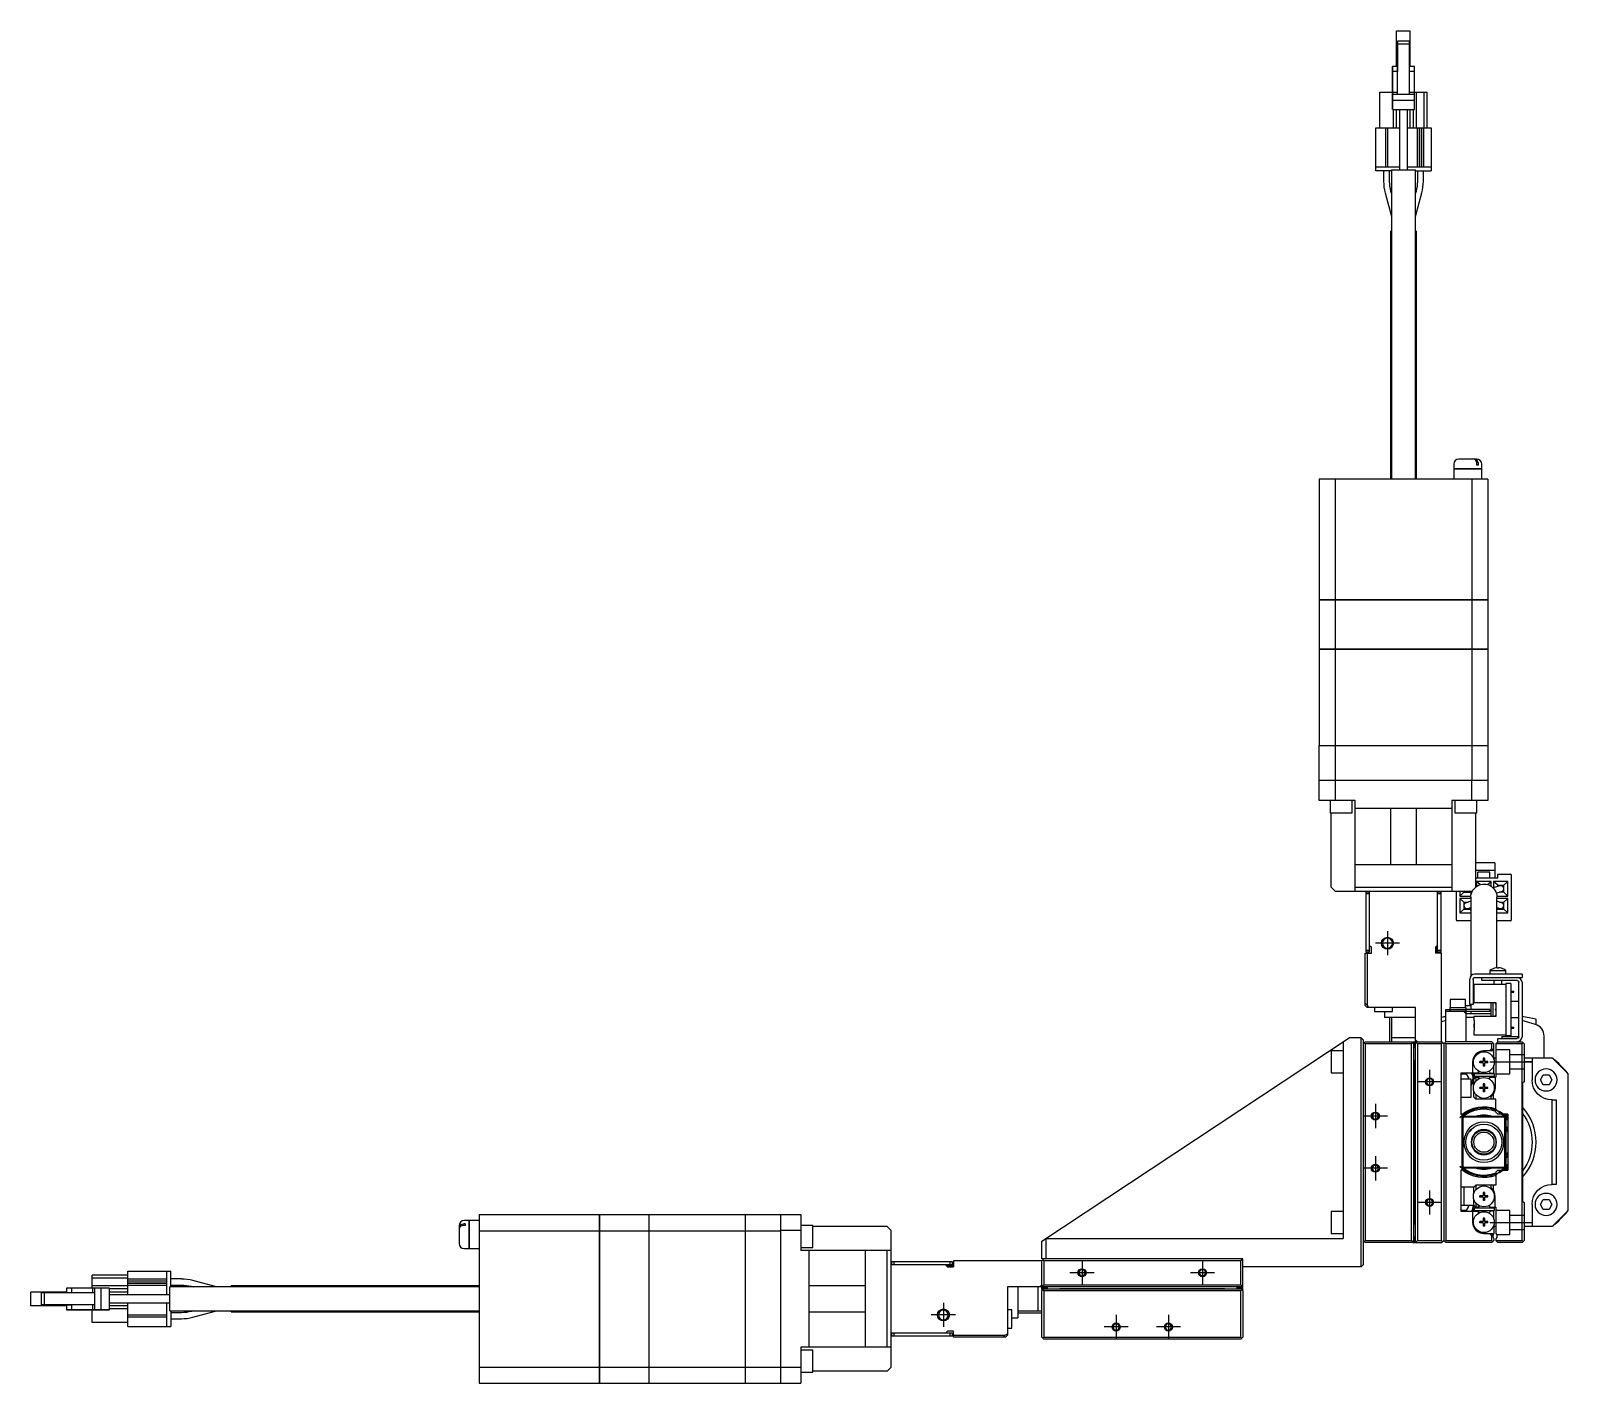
# Model space of a CAD drawing. Extents: x 0 to 1596, y -8 to 1260.
# Drawn here: x 834.3 to 1216.9, y 467.6 to 804.2 of the extents above; entities that cross this region are included whole.
import ezdxf

# ---------------------------------------------------------------- set-up
doc = ezdxf.new("R2010")
doc.units = 0
doc.header["$LTSCALE"] = 0.5
doc.linetypes.add('CENTER', pattern=[50.8, 31.75, -6.35, 6.35, -6.35])
doc.linetypes.add('DASHED', pattern=[19.05, 12.7, -6.35])
for name, color, linetype in [('MSM_CENTER', 1, 'CENTER'), ('MSM_CONTINUOUS', 7, 'CONTINUOUS'), ('MSM_DASHED', 4, 'DASHED'), ('MSM_NARROW', 5, 'CONTINUOUS')]:
    doc.layers.add(name, color=color, linetype=linetype)

msp = doc.modelspace()

# ---------------------------------------------------------------- linework, layer by layer
at = {"layer": 'MSM_CENTER'}
for p, q in [((1171.85, 580.07), (1171.85, 574.07)), ((1174.85, 577.07), (1168.85, 577.07)), ((1197.35, 547.57), (1207.85, 547.57)), ((1182.35, 545.57), (1182.35, 539.57)), ((1185.35, 542.57), (1179.35, 542.57)), ((1168.85, 537.07), (1168.85, 531.07)), ((1171.85, 534.07), (1165.85, 534.07)), ((1171.85, 521.07), (1165.85, 521.07)), ((1168.85, 524.07), (1168.85, 518.07)), ((1182.35, 515.57), (1182.35, 509.57)), ((1185.35, 512.57), (1179.35, 512.57)), ((1197.35, 507.57), (1207.85, 507.57)), ((1095.85, 498.07), (1095.85, 492.07)), ((1125.85, 498.07), (1125.85, 492.07)), ((1098.85, 495.07), (1092.85, 495.07)), ((1128.85, 495.07), (1122.85, 495.07)), ((1061.35, 487.57), (1061.35, 481.57)), ((1064.35, 484.57), (1058.35, 484.57)), ((1104.35, 484.57), (1104.35, 478.57)), ((1117.35, 484.57), (1117.35, 478.57)), ((1107.35, 481.57), (1101.35, 481.57)), ((1120.35, 481.57), (1114.35, 481.57))]:
    msp.add_line(p, q, dxfattribs=at)
at = {"layer": 'MSM_CONTINUOUS'}
for p, q in [((1174.15, 804.17), (1177.55, 804.17)), ((1174.15, 795.27), (1174.15, 804.17)), ((1174.15, 795.27), (1174.15, 804.17)), ((1174.15, 795.27), (1174.15, 804.17)), ((1177.55, 795.27), (1177.55, 804.17)), ((1177.35, 801.57), (1174.35, 801.57)), ((1174.35, 801.57), (1174.35, 800.07)), ((1174.35, 800.87), (1174.35, 801.57)), ((1177.35, 800.87), (1174.35, 800.87)), ((1174.35, 788.27), (1174.35, 800.87)), ((1174.35, 800.07), (1174.35, 798.57)), ((1177.35, 800.87), (1177.35, 801.57)), ((1177.35, 788.27), (1177.35, 800.87)), ((1174.35, 798.7), (1174.35, 794.02)), ((1174.35, 798.57), (1174.35, 798.7)), ((1173.15, 794.32), (1173.15, 795.27)), ((1173.15, 795.27), (1173.15, 785.57)), ((1174.35, 795.27), (1173.15, 795.27)), ((1173.15, 794.02), (1173.15, 794.32)), ((1173.15, 788.77), (1173.15, 794.02)), ((1174.35, 794.02), (1173.15, 794.02)), ((1173.15, 792.52), (1173.15, 792.34)), ((1173.15, 792.22), (1173.15, 792.52)), ((1173.15, 792.34), (1173.15, 786.77)), ((1173.15, 784.57), (1173.15, 792.22)), ((1174.35, 794.32), (1174.35, 794.02)), ((1174.35, 788.77), (1174.35, 794.02)), ((1178.55, 795.27), (1177.35, 795.27)), ((1178.55, 794.02), (1177.35, 794.02)), ((1178.55, 794.32), (1178.55, 795.27)), ((1178.55, 794.02), (1178.55, 794.32)), ((1178.55, 788.77), (1178.55, 794.02)), ((1169.95, 780.02), (1169.95, 788.92)), ((1169.95, 788.92), (1173.15, 788.92)), ((1173.15, 788.27), (1173.15, 788.77)), ((1174.35, 788.77), (1173.15, 788.77)), ((1173.15, 786.77), (1173.15, 788.27)), ((1178.55, 788.27), (1173.15, 788.27)), ((1174.35, 788.27), (1174.35, 788.77)), ((1178.55, 788.77), (1177.35, 788.77)), ((1178.55, 788.92), (1181.75, 788.92)), ((1178.55, 788.27), (1178.55, 788.77)), ((1178.55, 786.77), (1178.55, 788.27)), ((1179.1, 780.02), (1179.1, 788.92)), ((1181, 780.02), (1181, 788.92)), ((1181.75, 780.02), (1181.75, 788.92)), ((1178.55, 786.77), (1173.15, 786.77)), ((1173.15, 785.57), (1173.15, 784.57)), ((1173.15, 784.57), (1178.55, 784.57)), ((1173.35, 780.02), (1173.35, 784.57)), ((1174.15, 780.02), (1174.15, 784.57)), ((1174.85, 784.57), (1174.85, 777.21)), ((1174.85, 784.57), (1174.85, 776.67)), ((1176.85, 777.21), (1176.85, 784.57)), ((1177.55, 780.02), (1177.55, 784.57)), ((1178.35, 780.02), (1178.35, 784.57)), ((1178.55, 784.57), (1178.55, 786.77)), ((1168.95, 769.32), (1168.95, 780.02)), ((1168.95, 780.02), (1174.85, 780.02)), ((1171.4, 780.02), (1171.4, 770.32)), ((1171.9, 780.02), (1171.9, 770.32)), ((1174.85, 777.21), (1174.85, 775.95)), ((1176.85, 780.02), (1182.75, 780.02)), ((1176.85, 775.95), (1176.85, 777.21)), ((1179.25, 780.02), (1179.25, 770.32)), ((1179.75, 780.02), (1179.75, 770.32)), ((1179.8, 780.02), (1179.8, 770.32)), ((1180.3, 780.02), (1180.3, 770.32)), ((1180.35, 780.02), (1180.35, 770.32)), ((1180.85, 780.02), (1180.85, 770.32)), ((1182.75, 780.02), (1182.75, 769.32)), ((1174.85, 776.67), (1174.85, 776.47)), ((1174.85, 776.47), (1174.85, 769.57)), ((1174.85, 775.95), (1174.85, 769.57)), ((1176.85, 769.57), (1176.85, 775.95)), ((1168.95, 770.32), (1174.85, 770.32)), ((1172.85, 769.32), (1168.95, 769.32)), ((1170.9, 769.32), (1170.9, 766.69)), ((1172.4, 766.69), (1172.4, 769.32)), ((1172.85, 769.57), (1178.85, 769.57)), ((1172.85, 769.57), (1172.85, 692.57)), ((1176.85, 770.32), (1182.75, 770.32)), ((1178.85, 692.57), (1178.85, 769.57)), ((1178.85, 769.32), (1182.75, 769.32)), ((1179.3, 769.32), (1179.3, 766.69)), ((1180.8, 766.69), (1180.8, 769.32)), ((1171.28, 763.81), (1171.28, 763.8)), ((1171.28, 763.8), (1172.85, 757.95)), ((1172.85, 763.74), (1172.73, 764.2)), ((1178.97, 764.19), (1178.85, 763.74)), ((1178.85, 757.95), (1180.42, 763.8)), ((1172.6, 754.32), (1172.85, 754.32)), ((1172.6, 754.32), (1172.6, 692.57)), ((1178.85, 754.32), (1179.1, 754.32)), ((1179.1, 692.57), (1179.1, 754.32)), ((1194.05, 697.57), (1189.65, 697.57)), ((1154.85, 692.57), (1154.85, 662.62)), ((1196.85, 692.57), (1154.85, 692.57)), ((1158.88, 692.57), (1158.88, 662.62)), ((1188.35, 696.27), (1188.35, 695.12)), ((1195.35, 695.12), (1188.35, 695.12)), ((1195.35, 695.07), (1188.35, 695.07)), ((1188.35, 695.07), (1188.35, 692.57)), ((1188.4, 695.12), (1188.4, 695.07)), ((1192.82, 692.57), (1192.82, 662.62)), ((1194.14, 696.07), (1194.14, 696.27)), ((1194.5, 696.07), (1194.14, 696.07)), ((1194.5, 696.07), (1194.5, 696.27)), ((1195.3, 695.07), (1195.3, 695.12)), ((1195.35, 695.12), (1195.35, 696.27)), ((1195.35, 692.57), (1195.35, 695.07)), ((1196.85, 692.57), (1196.85, 662.62)), ((1154.85, 662.62), (1196.85, 662.62)), ((1154.85, 662.57), (1154.85, 650.32)), ((1154.85, 662.57), (1196.85, 662.57)), ((1154.9, 662.62), (1154.9, 662.57)), ((1158.88, 662.57), (1158.88, 650.32)), ((1159.14, 662.62), (1159.14, 662.57)), ((1192.56, 662.62), (1192.56, 662.57)), ((1192.82, 662.57), (1192.82, 650.32)), ((1196.8, 662.62), (1196.8, 662.57)), ((1196.85, 662.57), (1196.85, 650.32)), ((1154.85, 650.32), (1196.85, 650.32)), ((1154.85, 650.27), (1154.85, 626.32)), ((1154.85, 650.27), (1196.85, 650.27)), ((1154.9, 650.32), (1154.9, 650.27)), ((1158.88, 650.27), (1158.88, 626.32)), ((1159.14, 650.32), (1159.14, 650.27)), ((1192.56, 650.32), (1192.56, 650.27)), ((1192.82, 650.27), (1192.82, 626.32)), ((1196.8, 650.32), (1196.8, 650.27)), ((1196.85, 650.27), (1196.85, 626.32)), ((1154.85, 626.32), (1196.85, 626.32)), ((1154.85, 626.27), (1196.85, 626.27)), ((1154.85, 612.57), (1154.85, 626.27)), ((1154.9, 626.32), (1154.9, 626.27)), ((1158.88, 626.27), (1158.88, 617.57)), ((1159.14, 626.32), (1159.14, 626.27)), ((1192.56, 626.32), (1192.56, 626.27)), ((1192.82, 626.27), (1192.82, 617.57)), ((1196.8, 626.32), (1196.8, 626.27)), ((1196.85, 626.27), (1196.85, 612.57)), ((1196.85, 617.57), (1154.85, 617.57)), ((1158.85, 617.57), (1158.85, 612.57)), ((1192.85, 612.57), (1192.85, 617.57)), ((1163.85, 612.57), (1154.85, 612.57)), ((1157.6, 612.57), (1157.6, 609.57)), ((1163.1, 609.57), (1163.1, 612.57)), ((1163.85, 590.07), (1163.85, 612.57)), ((1196.85, 612.57), (1187.85, 612.57)), ((1187.85, 612.57), (1187.85, 590.07)), ((1188.6, 612.57), (1188.6, 609.57)), ((1194.1, 609.57), (1194.1, 612.57)), ((1157.6, 609.57), (1163.1, 609.57)), ((1157.85, 591.07), (1157.85, 609.57)), ((1187.85, 610.57), (1163.85, 610.57)), ((1172.64, 610.57), (1172.64, 596.57)), ((1179.06, 596.57), (1179.06, 610.57)), ((1188.6, 609.57), (1194.1, 609.57)), ((1193.85, 591.07), (1193.85, 609.57)), ((1198.55, 597.07), (1193.85, 597.07)), ((1198.55, 597.07), (1198.55, 593.27)), ((1187.85, 596.57), (1163.85, 596.57)), ((1198.55, 595.16), (1193.85, 595.16)), ((1199.35, 593.27), (1193.85, 593.27)), ((1197.35, 594.77), (1194.35, 594.77)), ((1194.35, 593.27), (1194.35, 594.77)), ((1197.35, 593.27), (1197.35, 594.77)), ((1199.35, 594.27), (1202.45, 594.27)), ((1199.35, 593.27), (1199.35, 594.27)), ((1202.75, 582.97), (1202.75, 593.97)), ((1157.85, 591.07), (1158.85, 590.07)), ((1158.85, 590.07), (1192.85, 590.07)), ((1163.85, 591.07), (1187.85, 591.07)), ((1166.55, 589.87), (1167.35, 589.87)), ((1166.55, 574.87), (1166.55, 589.87)), ((1167.35, 589.37), (1166.55, 589.37)), ((1167.35, 590.07), (1167.35, 574.87)), ((1184.35, 574.87), (1184.35, 590.07)), ((1184.35, 589.87), (1185.15, 589.87)), ((1185.15, 589.37), (1184.35, 589.37)), ((1185.15, 589.87), (1185.15, 574.87)), ((1188.95, 590.07), (1188.95, 582.97)), ((1189.85, 590.07), (1189.85, 588.82)), ((1190.9, 589.77), (1189.85, 588.82)), ((1190.9, 590.07), (1190.9, 589.77)), ((1190.9, 589.77), (1192.4, 589.77)), ((1191.28, 589.77), (1190.98, 590.07)), ((1192.33, 590.07), (1192.03, 589.77)), ((1192.4, 589.77), (1192.4, 590.07)), ((1192.4, 589.77), (1192.73, 589.47)), ((1192.85, 590.07), (1193.85, 591.07)), ((1194.05, 592.47), (1194.05, 591.28)), ((1194.92, 591.68), (1194.05, 592.47)), ((1197.65, 592.47), (1194.05, 592.47)), ((1196.78, 591.68), (1197.65, 592.47)), ((1197.65, 591.28), (1197.65, 592.47)), ((1199.85, 591.37), (1198.13, 590.89)), ((1201.85, 592.47), (1198.25, 592.47)), ((1198.25, 592.47), (1198.25, 590.92)), ((1199.3, 591.52), (1198.25, 592.47)), ((1198.95, 589.56), (1200.25, 589.92)), ((1199.12, 589.61), (1198.97, 589.47)), ((1199.3, 591.52), (1200.8, 591.52)), ((1199.3, 591.21), (1199.3, 591.52)), ((1200.8, 589.77), (1199.71, 589.77)), ((1200.8, 590.14), (1200.43, 589.77)), ((1200.8, 591.52), (1201.85, 592.47)), ((1200.8, 589.77), (1200.8, 591.52)), ((1200.8, 589.77), (1201.85, 588.82)), ((1201.85, 588.82), (1201.85, 592.47)), ((1189.85, 588.82), (1192.61, 588.82)), ((1189.85, 588.22), (1189.85, 584.67)), ((1190.9, 587.32), (1189.85, 588.22)), ((1192.6, 588.22), (1189.85, 588.22)), ((1190.9, 585.57), (1189.85, 584.67)), ((1190.9, 587.32), (1190.9, 585.57)), ((1190.9, 587.32), (1191.96, 587.32)), ((1191.28, 585.57), (1190.9, 585.94)), ((1190.9, 585.57), (1192.4, 585.57)), ((1192.6, 587.51), (1191.44, 587.16)), ((1191.86, 585.73), (1192.6, 585.94)), ((1192.32, 585.86), (1192.03, 585.57)), ((1192.4, 585.57), (1192.4, 585.88)), ((1192.4, 585.57), (1192.6, 585.4)), ((1192.6, 588.57), (1192.6, 568.9)), ((1199.09, 588.82), (1201.85, 588.82)), ((1199.1, 570.95), (1199.1, 588.57)), ((1201.85, 588.22), (1199.1, 588.22)), ((1200.26, 587.16), (1199.1, 587.51)), ((1199.1, 585.94), (1199.84, 585.73)), ((1199.3, 585.57), (1199.1, 585.4)), ((1199.3, 585.88), (1199.3, 585.57)), ((1199.3, 585.57), (1200.8, 585.57)), ((1199.68, 585.57), (1199.39, 585.86)), ((1199.74, 587.32), (1200.8, 587.32)), ((1200.8, 585.94), (1200.43, 585.57)), ((1200.8, 587.32), (1201.85, 588.22)), ((1200.8, 585.57), (1200.8, 587.32)), ((1200.8, 585.57), (1201.85, 584.67)), ((1201.85, 584.67), (1201.85, 588.22)), ((1192.6, 582.67), (1189.25, 582.67)), ((1189.85, 584.67), (1192.6, 584.67)), ((1199.1, 584.67), (1201.85, 584.67)), ((1202.45, 582.67), (1199.1, 582.67)), ((1166.35, 561.57), (1166.35, 574.57)), ((1166.35, 574.57), (1167.85, 574.57)), ((1166.55, 575.37), (1167.35, 575.37)), ((1167.35, 574.87), (1166.55, 574.87)), ((1166.85, 574.57), (1166.85, 561.68)), ((1167.35, 576.57), (1167.85, 576.07)), ((1167.85, 574.57), (1167.85, 576.07)), ((1183.85, 576.07), (1184.35, 576.57)), ((1183.85, 576.07), (1183.85, 574.57)), ((1185.35, 574.57), (1183.85, 574.57)), ((1184.1, 574.57), (1184.1, 576.32)), ((1184.35, 575.37), (1185.15, 575.37)), ((1185.15, 574.87), (1184.35, 574.87)), ((1185.35, 552.57), (1185.35, 574.57)), ((1197.35, 570.27), (1201.35, 570.27)), ((1197.35, 570.27), (1197.35, 569.37)), ((1198.46, 570.84), (1198.46, 570.84)), ((1199.17, 570.84), (1199.17, 570.96)), ((1199.53, 570.96), (1199.53, 570.84)), ((1200.24, 570.84), (1200.24, 570.84)), ((1201.35, 569.37), (1201.35, 570.27)), ((1192.35, 561.87), (1192.35, 568.17)), ((1193.15, 568.07), (1193.15, 561.87)), ((1193.35, 566.82), (1193.35, 562.32)), ((1201.35, 566.82), (1193.35, 566.82)), ((1205.35, 569.37), (1193.55, 569.37)), ((1193.65, 568.57), (1205.35, 568.57)), ((1195.35, 567.77), (1195.35, 568.57)), ((1204.15, 567.77), (1195.35, 567.77)), ((1198.35, 567.77), (1198.35, 566.87)), ((1198.35, 566.87), (1200.35, 566.87)), ((1198.35, 566.87), (1198.4, 566.82)), ((1200.3, 566.82), (1200.35, 566.87)), ((1200.35, 566.87), (1200.35, 567.77)), ((1202.55, 567.07), (1201.35, 567.07)), ((1201.35, 567.07), (1201.35, 554.07)), ((1202.55, 567.07), (1202.55, 554.07)), ((1204.55, 553.77), (1204.55, 567.37)), ((1205.35, 569.37), (1205.35, 568.57)), ((1205.35, 567.37), (1205.35, 553.77)), ((1191.25, 563.07), (1187.45, 563.07)), ((1187.45, 563.07), (1187.45, 561.07)), ((1191.25, 561.07), (1191.25, 563.07)), ((1202.55, 565.19), (1203.35, 565.19)), ((1202.55, 564.94), (1203.35, 564.94)), ((1204.55, 562.57), (1202.55, 562.57)), ((1203.35, 564.94), (1203.35, 565.19)), ((1166.35, 562.18), (1166.85, 561.68)), ((1166.85, 561.07), (1166.35, 561.57)), ((1166.85, 561.68), (1167.16, 561.07)), ((1178.85, 561.07), (1166.85, 561.07)), ((1168.6, 561.07), (1168.6, 560.07)), ((1168.6, 560.07), (1173.1, 560.07)), ((1171.1, 560.07), (1171.1, 558.57)), ((1173.1, 560.07), (1173.1, 561.07)), ((1178.85, 502.57), (1178.85, 561.07)), ((1186.35, 552.57), (1186.35, 560.57)), ((1186.35, 560.57), (1187.35, 560.57)), ((1197.35, 560.07), (1186.35, 560.07)), ((1187.35, 561.07), (1187.35, 560.07)), ((1187.35, 561.07), (1191.35, 561.07)), ((1187.35, 560.57), (1191.35, 560.57)), ((1190.85, 560.07), (1191.35, 559.57)), ((1191.25, 561.57), (1192.6, 561.57)), ((1191.35, 561.07), (1191.35, 552.57)), ((1197.35, 560.57), (1191.35, 560.57)), ((1191.35, 559.57), (1197.65, 559.57)), ((1193.15, 561.87), (1192.35, 561.87)), ((1192.6, 561.87), (1192.6, 560.57)), ((1192.6, 560.07), (1192.6, 559.57)), ((1193.35, 562.32), (1198.85, 562.32)), ((1193.35, 558.82), (1193.35, 557.82)), ((1198.85, 558.82), (1193.35, 558.82)), ((1197.35, 560.57), (1197.35, 560.07)), ((1197.65, 558.82), (1197.65, 562.32)), ((1198.15, 558.82), (1198.15, 562.32)), ((1198.85, 562.32), (1198.85, 558.82)), ((1178.85, 558.57), (1171.1, 558.57)), ((1172.35, 558.57), (1172.35, 552.57)), ((1172.85, 558.57), (1172.85, 552.57)), ((1186.35, 557.83), (1185.35, 557.54)), ((1193.35, 558.57), (1191.35, 558.57)), ((1193.35, 557.82), (1193.45, 557.82)), ((1193.45, 557.02), (1193.35, 557.02)), ((1193.35, 557.02), (1193.35, 556.12)), ((1193.45, 556.64), (1193.35, 556.64)), ((1193.45, 556.49), (1193.35, 556.49)), ((1193.45, 556.12), (1193.35, 556.12)), ((1193.35, 555.32), (1193.35, 554.32)), ((1193.35, 555.32), (1193.45, 555.32)), ((1193.45, 557.82), (1193.45, 555.32)), ((1202.55, 558.57), (1204.55, 558.57)), ((1202.55, 556.19), (1203.35, 556.19)), ((1202.55, 555.94), (1203.35, 555.94)), ((1203.35, 555.94), (1203.35, 556.19)), ((1208.68, 556.87), (1205.35, 557.83)), ((1208.85, 556.82), (1208.85, 558.14)), ((1085.85, 502.94), (1162.35, 553.57)), ((1160.85, 552.58), (1160.85, 503.57)), ((1165.35, 553.57), (1162.35, 553.57)), ((1165.35, 496.57), (1165.35, 553.57)), ((1165.85, 553.07), (1165.35, 553.57)), ((1165.85, 553.07), (1165.85, 497.07)), ((1166.35, 552.57), (1165.85, 552.07)), ((1166.1, 552.32), (1166.35, 552.07)), ((1166.35, 552.57), (1177.85, 552.57)), ((1166.35, 552.07), (1166.35, 503.07)), ((1177.85, 552.07), (1166.35, 552.07)), ((1178.85, 553.57), (1172.85, 553.57)), ((1178.35, 552.07), (1177.85, 552.57)), ((1177.85, 552.07), (1178.1, 552.32)), ((1177.85, 503.07), (1177.85, 552.07)), ((1177.95, 552.47), (1178.15, 552.47)), ((1178.05, 552.47), (1178.15, 552.57)), ((1178.15, 552.57), (1185.35, 552.57)), ((1178.35, 552.07), (1178.35, 503.07)), ((1178.35, 551.17), (1178.65, 551.17)), ((1178.45, 551.47), (1178.45, 552.17)), ((1178.65, 552.57), (1178.65, 551.17)), ((1179.35, 552.57), (1178.85, 553.07)), ((1179.35, 552.07), (1178.85, 552.57)), ((1185.35, 552.07), (1179.35, 552.07)), ((1179.35, 552.07), (1179.35, 503.07)), ((1185.85, 552.07), (1185.35, 552.57)), ((1185.6, 552.32), (1185.35, 552.07)), ((1185.35, 503.07), (1185.35, 552.07)), ((1185.85, 552.07), (1186.35, 552.57)), ((1185.85, 552.07), (1185.85, 503.07)), ((1186.1, 552.32), (1186.35, 552.07)), ((1197.85, 552.57), (1186.35, 552.57)), ((1186.35, 552.07), (1186.35, 503.07)), ((1197.85, 552.07), (1186.35, 552.07)), ((1193.35, 554.32), (1201.35, 554.32)), ((1198.35, 552.07), (1197.85, 552.57)), ((1197.85, 552.07), (1198.1, 552.32)), ((1197.85, 550.87), (1197.85, 552.07)), ((1198.35, 548.18), (1198.35, 552.07)), ((1198.85, 552.07), (1199.35, 552.57)), ((1198.85, 552.07), (1198.85, 543.77)), ((1205.35, 552.07), (1198.85, 552.07)), ((1199.35, 552.57), (1199.35, 553.37)), ((1199.35, 553.37), (1204.15, 553.37)), ((1199.35, 552.57), (1205.35, 552.57)), ((1200.35, 553.87), (1204.35, 553.87)), ((1200.35, 553.87), (1200.35, 553.37)), ((1202.55, 554.07), (1201.35, 554.07)), ((1201.63, 553.87), (1201.63, 554.07)), ((1204.35, 553.42), (1204.35, 553.87)), ((1205.35, 552.57), (1205.85, 552.07)), ((1205.35, 552.07), (1205.6, 552.32)), ((1205.35, 503.07), (1205.35, 552.07)), ((1205.85, 552.07), (1205.85, 542.57)), ((1210.85, 548.57), (1210.85, 553.99)), ((1157.85, 550.32), (1157.85, 544.82)), ((1160.85, 550.32), (1157.85, 550.32)), ((1178.47, 548.07), (1178.35, 548.07)), ((1178.47, 548.07), (1178.47, 507.07)), ((1193.05, 547.47), (1193.05, 544.77)), ((1195.65, 547.61), (1194.85, 547.61)), ((1194.85, 547.32), (1194.85, 547.61)), ((1195.65, 547.32), (1194.85, 547.32)), ((1195.38, 547.61), (1195.38, 547.32)), ((1196, 548.47), (1195.71, 548.47)), ((1195.71, 548.47), (1195.71, 547.67)), ((1196, 547.94), (1195.71, 547.94)), ((1195.71, 547.26), (1195.71, 546.47)), ((1198.35, 550.27), (1195.85, 550.27)), ((1196, 548.47), (1196, 547.67)), ((1196, 547.26), (1196, 546.47)), ((1196.85, 547.61), (1196.06, 547.61)), ((1196.85, 547.32), (1196.06, 547.32)), ((1196.32, 547.61), (1196.32, 547.32)), ((1196.85, 547.32), (1196.85, 547.61)), ((1197.85, 550.87), (1197.25, 550.27)), ((1198.27, 550.27), (1197.85, 550.87)), ((1198.35, 548.57), (1198.85, 548.57)), ((1198.45, 547.57), (1198.85, 547.57)), ((1205.85, 548.57), (1212.85, 548.57)), ((1207.85, 547.57), (1205.85, 547.57)), ((1207.85, 548.57), (1207.85, 543.07)), ((1216.85, 544.57), (1212.85, 548.57)), ((1157.85, 544.82), (1160.85, 544.82)), ((1194.31, 544.77), (1190.15, 544.77)), ((1190.15, 544.77), (1190.15, 534.57)), ((1190.15, 544.36), (1190.27, 544.57)), ((1190.27, 544.57), (1191.43, 544.57)), ((1191.43, 544.57), (1192, 543.57)), ((1192, 543.57), (1191.83, 543.27)), ((1193.35, 543.27), (1193.85, 543.77)), ((1198.47, 544.57), (1193.47, 544.57)), ((1193.47, 544.57), (1193.47, 543.97)), ((1193.47, 543.97), (1198.47, 543.97)), ((1193.85, 543.77), (1193.85, 542.73)), ((1193.85, 543.77), (1194.31, 543.77)), ((1194.31, 544.77), (1194.48, 545.06)), ((1194.31, 543.77), (1194.48, 543.48)), ((1195.71, 547), (1196, 547)), ((1196, 546.47), (1195.71, 546.47)), ((1197.22, 545.06), (1197.39, 544.77)), ((1197.22, 543.48), (1197.39, 543.77)), ((1197.39, 544.77), (1198.35, 544.77)), ((1197.39, 543.77), (1198.85, 543.77)), ((1198.35, 544.77), (1198.35, 546.76)), ((1198.47, 543.97), (1198.47, 544.57)), ((1198.65, 543.77), (1198.65, 541.07)), ((1209.91, 543.07), (1210.63, 544.32)), ((1210.63, 544.32), (1212.07, 544.32)), ((1212.07, 544.32), (1212.79, 543.07)), ((1216.85, 510.57), (1216.85, 544.57)), ((1192.65, 543.27), (1190.15, 543.27)), ((1192.65, 538.77), (1192.65, 543.27)), ((1193.35, 541.78), (1193.35, 543.27)), ((1193.35, 538.77), (1193.35, 540.36)), ((1195.65, 541.21), (1194.85, 541.21)), ((1194.85, 540.92), (1194.85, 541.21)), ((1195.65, 540.92), (1194.85, 540.92)), ((1195.38, 541.21), (1195.38, 540.92)), ((1196, 542.07), (1195.71, 542.07)), ((1195.71, 542.07), (1195.71, 541.27)), ((1196, 541.54), (1195.71, 541.54)), ((1195.71, 540.86), (1195.71, 540.07)), ((1195.71, 540.6), (1196, 540.6)), ((1196, 540.07), (1195.71, 540.07)), ((1196, 542.07), (1196, 541.27)), ((1196, 540.86), (1196, 540.07)), ((1196.85, 541.21), (1196.06, 541.21)), ((1196.85, 540.92), (1196.06, 540.92)), ((1196.32, 541.21), (1196.32, 540.92)), ((1196.85, 540.92), (1196.85, 541.21)), ((1198.15, 539.47), (1198.15, 538.27)), ((1205.85, 542.57), (1205.5, 542.22)), ((1205.5, 542.22), (1205.5, 512.92)), ((1210.63, 541.82), (1209.91, 543.07)), ((1212.07, 541.82), (1210.63, 541.82)), ((1212.79, 543.07), (1212.07, 541.82)), ((1190.15, 538.77), (1192.65, 538.77)), ((1193.85, 538.27), (1193.35, 538.77)), ((1193.85, 539.41), (1193.85, 538.27)), ((1198.85, 538.27), (1193.85, 538.27)), ((1197.65, 538.27), (1197.65, 538.92)), ((1198.85, 535.07), (1198.85, 538.27)), ((1198.85, 535.78), (1200.06, 534.57)), ((1212.85, 517.07), (1212.85, 538.07)), ((1212.85, 538.07), (1213.85, 538.07)), ((1213.85, 538.07), (1213.85, 517.07)), ((1190.15, 534.57), (1190.35, 534.57)), ((1190.35, 534.57), (1190.35, 520.57)), ((1190.35, 533.27), (1190.65, 533.57)), ((1190.85, 533.77), (1190.65, 533.57)), ((1190.65, 533.57), (1190.65, 521.57)), ((1190.85, 533.77), (1191.15, 534.07)), ((1200.85, 533.77), (1190.85, 533.77)), ((1191.15, 534.07), (1200.55, 534.07)), ((1199.35, 534.57), (1198.85, 535.07)), ((1201.85, 534.57), (1199.35, 534.57)), ((1200.55, 534.07), (1200.85, 533.77)), ((1201.05, 533.57), (1200.85, 533.77)), ((1201.05, 521.57), (1201.05, 533.57)), ((1201.05, 533.57), (1201.35, 533.27)), ((1201.35, 533.27), (1201.35, 521.87)), ((1201.85, 534.57), (1201.85, 520.57)), ((1192.29, 530.32), (1192.29, 530.32)), ((1192.29, 530.32), (1192.43, 530.32)), ((1192.43, 530.32), (1192.65, 530.54)), ((1192.43, 530.32), (1192.43, 530.49)), ((1192.65, 530.73), (1192.65, 530.54)), ((1194.48, 530.37), (1194.41, 530.37)), ((1194.48, 530.37), (1194.54, 530.43)), ((1197.16, 530.43), (1197.23, 530.37)), ((1197.29, 530.37), (1197.23, 530.37)), ((1192.43, 524.82), (1192.29, 524.82)), ((1192.29, 524.82), (1192.29, 524.82)), ((1192.43, 524.65), (1192.43, 524.82)), ((1192.65, 524.59), (1192.43, 524.82)), ((1192.65, 524.59), (1192.65, 524.41)), ((1190.35, 520.57), (1190.15, 520.57)), ((1190.15, 520.57), (1190.15, 510.37)), ((1190.65, 521.57), (1190.35, 521.87)), ((1190.65, 521.57), (1190.85, 521.37)), ((1190.85, 521.37), (1200.85, 521.37)), ((1191.15, 521.07), (1190.85, 521.37)), ((1200.55, 521.07), (1191.15, 521.07)), ((1200.06, 520.57), (1198.85, 519.36)), ((1198.85, 520.07), (1199.35, 520.57)), ((1199.35, 520.57), (1201.85, 520.57)), ((1200.85, 521.37), (1200.55, 521.07)), ((1200.85, 521.37), (1201.05, 521.57)), ((1201.35, 521.87), (1201.05, 521.57)), ((1193.35, 516.37), (1193.85, 516.87)), ((1193.85, 516.87), (1193.85, 515.73)), ((1198.85, 516.87), (1193.85, 516.87)), ((1197.65, 516.21), (1197.65, 516.87)), ((1198.15, 516.87), (1198.15, 515.67)), ((1198.85, 520.07), (1198.85, 516.87)), ((1213.85, 517.07), (1212.85, 517.07)), ((1193.35, 516.37), (1190.15, 516.37)), ((1190.85, 516.37), (1190.85, 511.87)), ((1193.35, 514.78), (1193.35, 516.37)), ((1193.35, 511.87), (1193.35, 513.36)), ((1195.65, 514.21), (1194.85, 514.21)), ((1194.85, 513.92), (1194.85, 514.21)), ((1195.65, 513.92), (1194.85, 513.92)), ((1195.38, 514.21), (1195.38, 513.92)), ((1196, 515.07), (1195.71, 515.07)), ((1195.71, 515.07), (1195.71, 514.27)), ((1196, 514.54), (1195.71, 514.54)), ((1195.71, 513.86), (1195.71, 513.07)), ((1195.71, 513.6), (1196, 513.6)), ((1196, 513.07), (1195.71, 513.07)), ((1196, 515.07), (1196, 514.27)), ((1196, 513.86), (1196, 513.07)), ((1196.85, 514.21), (1196.06, 514.21)), ((1196.85, 513.92), (1196.06, 513.92)), ((1196.32, 514.21), (1196.32, 513.92)), ((1196.85, 513.92), (1196.85, 514.21)), ((1198.65, 511.37), (1198.65, 514.07)), ((1205.5, 512.92), (1205.85, 512.57)), ((1209.91, 512.07), (1210.63, 513.32)), ((1210.63, 513.32), (1212.07, 513.32)), ((1212.07, 513.32), (1212.79, 512.07)), ((945.85, 509.57), (975.8, 509.57)), ((945.85, 509.57), (945.85, 467.57)), ((975.8, 467.57), (975.8, 509.57)), ((975.8, 509.52), (975.85, 509.52)), ((975.85, 509.57), (988.1, 509.57)), ((975.85, 467.57), (975.85, 509.57)), ((988.1, 467.57), (988.1, 509.57)), ((988.1, 509.52), (988.15, 509.52)), ((988.15, 509.57), (1012.1, 509.57)), ((988.15, 467.57), (988.15, 509.57)), ((1012.1, 467.57), (1012.1, 509.57)), ((1012.1, 509.52), (1012.15, 509.52)), ((1012.15, 509.57), (1025.85, 509.57)), ((1012.15, 467.57), (1012.15, 509.57)), ((1020.85, 509.57), (1020.85, 467.57)), ((1025.85, 509.57), (1025.85, 500.57)), ((1157.85, 510.32), (1157.85, 504.82)), ((1160.85, 510.32), (1157.85, 510.32)), ((1190.15, 511.87), (1193.35, 511.87)), ((1190.27, 510.57), (1190.15, 510.78)), ((1190.15, 510.37), (1194.31, 510.37)), ((1191.43, 510.57), (1190.27, 510.57)), ((1192, 511.57), (1191.43, 510.57)), ((1191.83, 511.87), (1192, 511.57)), ((1193.05, 510.37), (1193.05, 507.67)), ((1193.85, 511.37), (1193.35, 511.87)), ((1198.47, 511.17), (1193.47, 511.17)), ((1193.47, 511.17), (1193.47, 510.57)), ((1193.47, 510.57), (1198.47, 510.57)), ((1193.85, 512.41), (1193.85, 511.37)), ((1193.85, 511.37), (1194.31, 511.37)), ((1194.48, 511.66), (1194.31, 511.37)), ((1194.48, 510.08), (1194.31, 510.37)), ((1197.39, 511.37), (1197.22, 511.66)), ((1197.39, 510.37), (1197.22, 510.08)), ((1197.39, 511.37), (1198.85, 511.37)), ((1198.35, 510.37), (1197.39, 510.37)), ((1198.35, 508.38), (1198.35, 510.37)), ((1198.47, 510.57), (1198.47, 511.17)), ((1198.85, 511.37), (1198.85, 504.83)), ((1205.85, 512.57), (1205.85, 503.07)), ((1207.85, 512.07), (1207.85, 506.57)), ((1210.63, 510.82), (1209.91, 512.07)), ((1212.07, 510.82), (1210.63, 510.82)), ((1212.79, 512.07), (1212.07, 510.82)), ((1212.85, 506.57), (1216.85, 510.57)), ((940.85, 506.77), (940.85, 502.37)), ((943.3, 508.07), (942.15, 508.07)), ((942.35, 507.22), (942.15, 507.22)), ((942.35, 506.86), (942.15, 506.86)), ((942.35, 507.22), (942.35, 506.86)), ((943.3, 508.07), (943.3, 501.07)), ((943.35, 508.02), (943.3, 508.02)), ((943.35, 508.07), (943.35, 501.07)), ((945.85, 508.07), (943.35, 508.07)), ((945.85, 505.54), (975.8, 505.54)), ((975.8, 505.28), (975.85, 505.28)), ((975.85, 505.54), (988.1, 505.54)), ((988.1, 505.28), (988.15, 505.28)), ((988.15, 505.54), (1012.1, 505.54)), ((1012.1, 505.28), (1012.15, 505.28)), ((1012.15, 505.54), (1020.85, 505.54)), ((1025.85, 505.57), (1020.85, 505.57)), ((1028.85, 506.82), (1025.85, 506.82)), ((1028.85, 501.32), (1028.85, 506.82)), ((1047.35, 506.57), (1028.85, 506.57)), ((1048.35, 505.57), (1047.35, 506.57)), ((1048.35, 471.57), (1048.35, 505.57)), ((1178.47, 507.07), (1178.35, 507.07)), ((1195.65, 507.81), (1194.85, 507.81)), ((1194.85, 507.52), (1194.85, 507.81)), ((1195.65, 507.52), (1194.85, 507.52)), ((1195.38, 507.81), (1195.38, 507.52)), ((1196, 508.67), (1195.71, 508.67)), ((1195.71, 508.67), (1195.71, 507.87)), ((1196, 508.14), (1195.71, 508.14)), ((1195.71, 507.46), (1195.71, 506.67)), ((1195.71, 507.2), (1196, 507.2)), ((1196, 506.67), (1195.71, 506.67)), ((1196, 508.67), (1196, 507.87)), ((1196, 507.46), (1196, 506.67)), ((1196.85, 507.81), (1196.06, 507.81)), ((1196.85, 507.52), (1196.06, 507.52)), ((1196.32, 507.81), (1196.32, 507.52)), ((1196.85, 507.52), (1196.85, 507.81)), ((1198.35, 506.96), (1198.35, 504.83)), ((1198.85, 506.57), (1198.35, 506.57)), ((1198.45, 507.57), (1198.85, 507.57)), ((1205.85, 507.57), (1207.85, 507.57)), ((1212.85, 506.57), (1205.85, 506.57)), ((1025.85, 501.32), (1028.85, 501.32)), ((1085.85, 498.57), (1085.85, 502.94)), ((1086.81, 503.57), (1160.85, 503.57)), ((1086.85, 503.57), (1086.85, 498.57)), ((1157.85, 504.82), (1160.85, 504.82)), ((1165.85, 503.07), (1166.35, 502.57)), ((1166.35, 503.07), (1166.1, 502.82)), ((1166.35, 503.07), (1177.85, 503.07)), ((1177.85, 502.57), (1166.35, 502.57)), ((1178.1, 502.82), (1177.85, 503.07)), ((1177.85, 502.57), (1178.35, 503.07)), ((1178.15, 502.67), (1177.95, 502.67)), ((1178.15, 502.57), (1178.05, 502.67)), ((1178.15, 502.57), (1185.35, 502.57)), ((1178.35, 503.97), (1178.65, 503.97)), ((1178.45, 502.97), (1178.45, 503.67)), ((1178.65, 502.57), (1178.65, 503.97)), ((1178.85, 502.57), (1179.35, 503.07)), ((1179.35, 503.07), (1185.35, 503.07)), ((1185.35, 503.07), (1185.6, 502.82)), ((1185.35, 502.57), (1185.85, 503.07)), ((1186.35, 502.57), (1185.85, 503.07)), ((1186.35, 503.07), (1186.1, 502.82)), ((1186.35, 503.07), (1197.85, 503.07)), ((1197.85, 502.57), (1186.35, 502.57)), ((1195.85, 504.87), (1198.35, 504.87)), ((1197.25, 504.87), (1197.85, 504.27)), ((1197.85, 504.27), (1198.27, 504.87)), ((1197.85, 503.07), (1197.85, 504.27)), ((1198.1, 502.82), (1197.85, 503.07)), ((1197.85, 502.57), (1198.35, 503.07)), ((1198.35, 503.51), (1198.35, 503.07)), ((1198.85, 503.51), (1198.85, 503.07)), ((1198.85, 503.07), (1205.35, 503.07)), ((1199.35, 502.57), (1198.85, 503.07)), ((1205.35, 502.57), (1199.35, 502.57)), ((1205.6, 502.82), (1205.35, 503.07)), ((1205.85, 503.07), (1205.35, 502.57)), ((942.15, 501.07), (943.3, 501.07)), ((943.3, 501.12), (943.35, 501.12)), ((943.35, 501.07), (945.85, 501.07)), ((1048.35, 500.57), (1025.85, 500.57)), ((1027.85, 500.57), (1027.85, 476.57)), ((1041.85, 500.57), (1041.85, 476.57)), ((1047.35, 476.57), (1047.35, 500.57)), ((1048.55, 497.07), (1048.55, 497.87)), ((1048.55, 497.87), (1063.55, 497.87)), ((1049.05, 497.87), (1049.05, 497.07)), ((1063.05, 497.07), (1063.05, 497.87)), ((1063.55, 497.87), (1063.55, 497.07)), ((1063.85, 498.07), (1063.85, 496.57)), ((1085.85, 498.07), (1063.85, 498.07)), ((1135.85, 498.57), (1085.85, 498.57)), ((1086.1, 498.32), (1085.85, 498.07)), ((1085.85, 490.87), (1085.85, 498.07)), ((1086.35, 498.57), (1086.1, 498.32)), ((1086.1, 498.32), (1086.35, 498.07)), ((1086.35, 498.07), (1086.35, 492.07)), ((1135.35, 498.07), (1086.35, 498.07)), ((1135.6, 498.32), (1135.35, 498.57)), ((1135.35, 498.07), (1135.6, 498.32)), ((1135.35, 492.07), (1135.35, 498.07)), ((1135.85, 498.07), (1135.6, 498.32)), ((1135.85, 490.87), (1135.85, 498.57)), ((849.5, 491.27), (849.5, 494.47)), ((858.4, 494.47), (849.5, 494.47)), ((858.4, 493.72), (849.5, 493.72)), ((858.4, 489.57), (858.4, 495.47)), ((858.4, 495.47), (869.1, 495.47)), ((858.4, 493.57), (868.1, 493.57)), ((868.1, 489.57), (868.1, 495.47)), ((869.1, 491.57), (869.1, 495.47)), ((1063.55, 497.07), (1048.35, 497.07)), ((1062.35, 496.57), (1061.85, 497.07)), ((1063.85, 496.82), (1062.1, 496.82)), ((1062.35, 496.57), (1063.85, 496.57)), ((1165.35, 496.57), (1135.85, 496.57)), ((1165.35, 496.57), (1165.85, 497.07)), ((843.15, 490.27), (834.25, 490.27)), ((834.25, 486.87), (834.25, 490.27)), ((837.55, 490.07), (836.85, 490.07)), ((836.85, 490.07), (836.85, 487.07)), ((837.55, 490.07), (837.55, 487.07)), ((850.15, 490.07), (837.55, 490.07)), ((843.15, 491.27), (843.15, 490.07)), ((844.1, 491.27), (843.15, 491.27)), ((844.4, 491.27), (844.1, 491.27)), ((844.4, 491.27), (844.4, 490.07)), ((849.65, 491.27), (844.4, 491.27)), ((858.4, 491.82), (849.5, 491.82)), ((849.65, 491.27), (849.65, 490.07)), ((850.15, 491.27), (849.65, 491.27)), ((851.65, 491.27), (850.15, 491.27)), ((850.15, 491.27), (850.15, 485.87)), ((851.65, 491.27), (851.65, 485.87)), ((853.85, 491.27), (851.65, 491.27)), ((853.85, 485.87), (853.85, 491.27)), ((858.4, 491.07), (853.85, 491.07)), ((858.4, 490.27), (853.85, 490.27)), ((858.4, 493.07), (868.1, 493.07)), ((858.4, 493.02), (868.1, 493.02)), ((858.4, 492.52), (868.1, 492.52)), ((858.4, 492.47), (868.1, 492.47)), ((858.4, 491.97), (868.1, 491.97)), ((868.85, 485.57), (868.85, 491.57)), ((945.85, 491.57), (868.85, 491.57)), ((871.73, 493.52), (869.1, 493.52)), ((869.1, 492.02), (871.73, 492.02)), ((874.23, 491.69), (874.68, 491.57)), ((880.47, 491.57), (874.62, 493.14)), ((884.1, 491.57), (884.1, 491.82)), ((945.85, 491.82), (884.1, 491.82)), ((1041.85, 491.78), (1027.85, 491.78)), ((1135.85, 491.57), (1077.35, 491.57)), ((1077.35, 491.57), (1077.35, 479.57)), ((1079.85, 491.57), (1079.85, 483.82)), ((1084.85, 491.57), (1084.85, 485.57)), ((1085.85, 492.07), (1085.35, 491.57)), ((1086.35, 492.07), (1085.85, 491.57)), ((1085.85, 491.37), (1087.25, 491.37)), ((1085.95, 490.77), (1085.85, 490.87)), ((1086.1, 490.82), (1085.85, 490.57)), ((1085.85, 479.07), (1085.85, 490.57)), ((1085.95, 490.67), (1085.95, 490.87)), ((1086.35, 491.07), (1086.1, 490.82)), ((1086.35, 490.57), (1086.1, 490.82)), ((1086.95, 491.17), (1086.25, 491.17)), ((1086.35, 492.07), (1135.35, 492.07)), ((1086.35, 491.07), (1135.35, 491.07)), ((1135.35, 490.57), (1086.35, 490.57)), ((1086.35, 490.57), (1086.35, 479.07)), ((1087.25, 491.07), (1087.25, 491.37)), ((1090.35, 491.18), (1090.35, 491.07)), ((1090.35, 491.18), (1131.35, 491.18)), ((1131.35, 491.18), (1131.35, 491.07)), ((1135.85, 491.37), (1134.45, 491.37)), ((1134.45, 491.07), (1134.45, 491.37)), ((1135.45, 491.17), (1134.75, 491.17)), ((1135.85, 491.57), (1135.35, 492.07)), ((1135.6, 490.82), (1135.35, 491.07)), ((1135.6, 490.82), (1135.35, 490.57)), ((1135.35, 479.07), (1135.35, 490.57)), ((1135.85, 490.57), (1135.6, 490.82)), ((1135.85, 490.87), (1135.75, 490.77)), ((1135.75, 490.87), (1135.75, 490.67)), ((1135.85, 490.57), (1135.85, 479.07)), ((843.15, 486.87), (834.25, 486.87)), ((843.15, 486.87), (834.25, 486.87)), ((843.15, 486.87), (834.25, 486.87)), ((836.85, 487.07), (838.35, 487.07)), ((837.55, 487.07), (836.85, 487.07)), ((850.15, 487.07), (837.55, 487.07)), ((838.35, 487.07), (839.85, 487.07)), ((839.72, 487.07), (844.4, 487.07)), ((839.85, 487.07), (839.72, 487.07)), ((843.15, 487.07), (843.15, 485.87)), ((844.1, 487.07), (844.4, 487.07)), ((849.65, 487.07), (844.4, 487.07)), ((844.4, 487.07), (844.4, 485.87)), ((850.15, 487.07), (849.65, 487.07)), ((849.65, 487.07), (849.65, 485.87)), ((861.21, 489.57), (853.85, 489.57)), ((853.85, 487.57), (861.21, 487.57)), ((853.85, 487.57), (861.75, 487.57)), ((858.4, 486.87), (853.85, 486.87)), ((858.4, 486.07), (853.85, 486.07)), ((858.4, 481.67), (858.4, 487.57)), ((862.47, 489.57), (861.21, 489.57)), ((861.21, 487.57), (862.47, 487.57)), ((861.75, 487.57), (861.95, 487.57)), ((861.95, 487.57), (868.85, 487.57)), ((868.85, 489.57), (862.47, 489.57)), ((862.47, 487.57), (868.85, 487.57)), ((868.1, 481.67), (868.1, 487.57)), ((844.1, 485.87), (843.15, 485.87)), ((843.15, 485.87), (852.85, 485.87)), ((844.4, 485.87), (844.1, 485.87)), ((849.65, 485.87), (844.4, 485.87)), ((845.9, 485.87), (846.08, 485.87)), ((846.2, 485.87), (845.9, 485.87)), ((846.08, 485.87), (851.65, 485.87)), ((853.85, 485.87), (846.2, 485.87)), ((849.5, 482.67), (849.5, 485.87)), ((858.4, 482.67), (849.5, 482.67)), ((850.15, 485.87), (849.65, 485.87)), ((851.65, 485.87), (850.15, 485.87)), ((852.85, 485.87), (853.85, 485.87)), ((858.4, 484.62), (868.1, 484.62)), ((858.4, 484.12), (868.1, 484.12)), ((868.85, 485.57), (945.85, 485.57)), ((869.1, 485.57), (869.1, 481.67)), ((871.73, 485.12), (869.1, 485.12)), ((869.1, 483.62), (871.73, 483.62)), ((874.68, 485.57), (874.22, 485.45)), ((874.61, 484), (874.62, 484)), ((874.62, 484), (880.47, 485.57)), ((884.1, 485.32), (884.1, 485.57)), ((884.1, 485.32), (945.85, 485.32)), ((1027.85, 485.36), (1041.85, 485.36)), ((1078.35, 485.82), (1077.35, 485.82)), ((1078.35, 481.32), (1078.35, 485.82)), ((1078.35, 483.82), (1079.85, 483.82)), ((1079.85, 485.57), (1085.85, 485.57)), ((1079.85, 485.07), (1085.85, 485.07)), ((858.4, 481.67), (869.1, 481.67)), ((1063.55, 480.07), (1048.35, 480.07)), ((1048.55, 479.27), (1048.55, 480.07)), ((1063.55, 479.27), (1048.55, 479.27)), ((1049.05, 480.07), (1049.05, 479.27)), ((1061.85, 480.07), (1062.35, 480.57)), ((1063.85, 480.57), (1062.35, 480.57)), ((1063.05, 479.27), (1063.05, 480.07)), ((1063.55, 480.07), (1063.55, 479.27)), ((1063.85, 479.07), (1063.85, 480.57)), ((1063.85, 479.57), (1076.74, 479.57)), ((1076.85, 479.07), (1063.85, 479.07)), ((1076.24, 479.07), (1076.74, 479.57)), ((1076.74, 479.57), (1077.35, 479.88)), ((1077.35, 479.57), (1076.85, 479.07)), ((1077.35, 481.32), (1078.35, 481.32)), ((1085.85, 479.07), (1086.1, 478.82)), ((1086.1, 478.82), (1086.35, 479.07)), ((1086.1, 478.82), (1086.35, 478.57)), ((1086.35, 479.07), (1135.35, 479.07)), ((1135.35, 478.57), (1086.35, 478.57)), ((1135.35, 479.07), (1135.6, 478.82)), ((1135.35, 478.57), (1135.6, 478.82)), ((1135.6, 478.82), (1135.85, 479.07)), ((1048.35, 476.57), (1025.85, 476.57)), ((1025.85, 476.57), (1025.85, 467.57)), ((1028.85, 475.82), (1025.85, 475.82)), ((1028.85, 470.32), (1028.85, 475.82)), ((945.85, 471.6), (975.8, 471.6)), ((975.8, 471.86), (975.85, 471.86)), ((975.85, 471.6), (988.1, 471.6)), ((988.1, 471.86), (988.15, 471.86)), ((988.15, 471.6), (1012.1, 471.6)), ((1012.1, 471.86), (1012.15, 471.86)), ((1012.15, 471.6), (1020.85, 471.6)), ((1020.85, 471.57), (1025.85, 471.57)), ((1047.35, 470.57), (1048.35, 471.57)), ((945.85, 467.57), (975.8, 467.57)), ((975.8, 467.62), (975.85, 467.62)), ((975.85, 467.57), (988.1, 467.57)), ((988.1, 467.62), (988.15, 467.62)), ((988.15, 467.57), (1012.1, 467.57)), ((1012.1, 467.62), (1012.15, 467.62)), ((1012.15, 467.57), (1025.85, 467.57)), ((1025.85, 470.32), (1028.85, 470.32)), ((1047.35, 470.57), (1028.85, 470.57))]:
    msp.add_line(p, q, dxfattribs=at)
msp.add_polyline3d([(1199.53, 570.84, 0), (1199.53, 570.84, 0), (1199.52, 570.84, 0), (1199.52, 570.84, 0), (1199.52, 570.84, 0), (1199.52, 570.84, 0), (1199.51, 570.84, 0), (1199.51, 570.84, 0), (1199.51, 570.84, 0), (1199.5, 570.84, 0), (1199.5, 570.84, 0), (1199.5, 570.84, 0), (1199.5, 570.84, 0), (1199.49, 570.84, 0), (1199.49, 570.84, 0), (1199.49, 570.84, 0), (1199.49, 570.84, 0), (1199.48, 570.84, 0), (1199.48, 570.84, 0), (1199.48, 570.84, 0), (1199.47, 570.84, 0), (1199.47, 570.84, 0), (1199.47, 570.84, 0), (1199.47, 570.84, 0), (1199.46, 570.84, 0), (1199.46, 570.84, 0), (1199.46, 570.84, 0), (1199.45, 570.84, 0), (1199.45, 570.84, 0), (1199.45, 570.84, 0), (1199.45, 570.84, 0), (1199.44, 570.84, 0), (1199.44, 570.84, 0), (1199.44, 570.84, 0), (1199.43, 570.84, 0), (1199.43, 570.84, 0), (1199.43, 570.84, 0), (1199.43, 570.84, 0), (1199.42, 570.84, 0), (1199.42, 570.84, 0), (1199.42, 570.84, 0), (1199.41, 570.84, 0), (1199.41, 570.84, 0), (1199.41, 570.84, 0), (1199.41, 570.84, 0), (1199.4, 570.84, 0), (1199.4, 570.84, 0), (1199.4, 570.84, 0), (1199.4, 570.84, 0), (1199.39, 570.84, 0), (1199.39, 570.84, 0), (1199.39, 570.84, 0), (1199.38, 570.84, 0), (1199.38, 570.84, 0), (1199.38, 570.84, 0), (1199.38, 570.84, 0), (1199.37, 570.84, 0), (1199.37, 570.84, 0), (1199.37, 570.84, 0), (1199.36, 570.84, 0), (1199.36, 570.84, 0), (1199.36, 570.84, 0), (1199.36, 570.84, 0), (1199.35, 570.84, 0), (1199.35, 570.84, 0), (1199.35, 570.84, 0), (1199.34, 570.84, 0), (1199.34, 570.84, 0), (1199.34, 570.84, 0), (1199.34, 570.84, 0), (1199.33, 570.84, 0), (1199.33, 570.84, 0), (1199.33, 570.84, 0), (1199.32, 570.84, 0), (1199.32, 570.84, 0), (1199.32, 570.84, 0), (1199.32, 570.84, 0), (1199.31, 570.84, 0), (1199.31, 570.84, 0), (1199.31, 570.84, 0), (1199.31, 570.84, 0), (1199.3, 570.84, 0), (1199.3, 570.84, 0), (1199.3, 570.84, 0), (1199.29, 570.84, 0), (1199.29, 570.84, 0), (1199.29, 570.84, 0), (1199.29, 570.84, 0), (1199.28, 570.84, 0), (1199.28, 570.84, 0), (1199.28, 570.84, 0), (1199.27, 570.84, 0), (1199.27, 570.84, 0), (1199.27, 570.84, 0), (1199.27, 570.84, 0), (1199.26, 570.84, 0), (1199.26, 570.84, 0), (1199.26, 570.84, 0), (1199.25, 570.84, 0), (1199.25, 570.84, 0), (1199.25, 570.84, 0), (1199.25, 570.84, 0), (1199.24, 570.84, 0), (1199.24, 570.84, 0), (1199.24, 570.84, 0), (1199.23, 570.84, 0), (1199.23, 570.84, 0), (1199.23, 570.84, 0), (1199.23, 570.84, 0), (1199.22, 570.84, 0), (1199.22, 570.84, 0), (1199.22, 570.84, 0), (1199.22, 570.84, 0), (1199.21, 570.84, 0), (1199.21, 570.84, 0), (1199.21, 570.84, 0), (1199.2, 570.84, 0), (1199.2, 570.84, 0), (1199.2, 570.84, 0), (1199.2, 570.84, 0), (1199.19, 570.84, 0), (1199.19, 570.84, 0), (1199.19, 570.84, 0), (1199.18, 570.84, 0), (1199.18, 570.84, 0), (1199.18, 570.84, 0), (1199.18, 570.84, 0), (1199.17, 570.84, 0), (1199.17, 570.84, 0)], dxfattribs=at)
at = {"layer": 'MSM_CONTINUOUS', "extrusion": (0, 0, -1)}
for centre, radius in [((-1171.85, 577.07), 1.25), ((-1182.35, 542.57), 0.783), ((-1211.35, 543.07), 2.75), ((-1168.85, 534.07), 0.783), ((-1195.85, 527.57), 5), ((-1195.85, 527.57), 3.15), ((-1168.85, 521.07), 0.783), ((-1182.35, 512.57), 0.783), ((-1211.35, 512.07), 2.75), ((-1095.85, 495.07), 0.783), ((-1125.85, 495.07), 0.783), ((-1061.35, 484.57), 1.23), ((-1104.35, 481.57), 0.783), ((-1117.35, 481.57), 0.783)]:
    msp.add_circle(centre, radius, dxfattribs=at)
at = {"layer": 'MSM_CONTINUOUS'}
for centre, radius in [((1195.85, 547.47), 2.6), ((1195.85, 541.07), 2.6), ((1195.85, 527.57), 4.5), ((1195.85, 527.57), 3), ((1195.85, 514.07), 2.6), ((1195.85, 507.67), 2.6)]:
    msp.add_circle(centre, radius, dxfattribs=at)
for centre, radius, start, end in [((1182.05, 766.69), 11.15, 179.9911, 195.0006), ((1169.65, 766.69), 11.15, 345.0015, 0.0068), ((1189.65, 696.27), 1.3, 90, 180), ((1193.18, 696.76), 0.809, 33.6126, 87.2927), ((1193.5, 696.68), 0.891, 28.7486, 85.0367), ((1192.53, 696.29), 1.61, 359.2584, 34.7863), ((1194.05, 696.27), 1.3, 0, 90), ((1192.83, 696.29), 1.66, 359.4455, 29.7231), ((1202.45, 593.97), 0.3, 0, 90), ((1200.05, 590.64), 0.75, 285.6242, 105.6242), ((1191.65, 586.44), 0.75, 106.5209, 286.5209), ((1200.05, 586.44), 0.75, 253.4791, 73.4791), ((1189.25, 582.97), 0.3, 180, 270), ((1202.45, 582.97), 0.3, 270, 0), ((1199.35, 567.77), 3.2, 106.1225, 128.6822), ((1199.35, 567.77), 3.19, 93.2297, 106.1067), ((1199.35, 567.77), 3.19, 73.8933, 86.7703), ((1199.35, 567.77), 3.2, 51.3178, 73.8775), ((1193.55, 568.17), 1.2, 90, 180), ((1204.15, 567.37), 1.2, 0, 90), ((1195.85, 499.56), 60, 99.1102, 100.0787), ((1198.95, 562.07), 0.25, 113.5782, 246.4218), ((1198.95, 560.57), 0.25, 113.5782, 246.4218), ((1198.95, 559.07), 0.25, 113.5782, 246.4218), ((1195.85, 499.56), 60, 77.4867, 80.8898), ((1207.85, 553.99), 3, 0, 74.0042), ((1178.15, 552.17), 0.3, 0, 90), ((1178.15, 551.47), 0.3, 311.8103, 0), ((1204.15, 553.77), 1.2, 270, 0), ((1195.85, 547.47), 2.8, 90, 180), ((1195.85, 527.57), 27, 39.3765, 50.6235), ((1190.85, 543.57), 2.6, 355.4034, 27.4864), ((1195.97, 544.27), 1.59, 145.7956, 169.1069), ((1195.97, 544.27), 1.59, 190.8931, 214.2044), ((1195.85, 544.27), 1.59, 210, 216.1972), ((1195.85, 544.27), 1.59, 323.8028, 330), ((1195.97, 544.27), 1.59, 10.8931, 18.3584), ((1195.97, 544.27), 1.59, 341.6416, 349.1069), ((1190.85, 543.57), 2.6, 313.8131, 344.0576), ((1195.85, 541.07), 2.8, 310.0052, 325.2281), ((1195.85, 527.57), 8.5, 45.0991, 134.9009), ((1195.85, 527.57), 8.2, 68.5399, 132.1236), ((1195.85, 527.57), 13, 317.9284, 42.0716), ((1195.85, 527.57), 8.2, 42.9703, 58.6119), ((1195.85, 527.57), 6.5, 22.6199, 32.2042), ((1195.85, 527.57), 6.5, 327.7958, 337.3801), ((1195.85, 527.57), 8.2, 227.8764, 291.4601), ((1195.85, 527.57), 8.2, 301.3881, 317.0297), ((1195.85, 514.07), 2.8, 0, 49.9948), ((1190.85, 511.57), 2.6, 332.5136, 4.5965), ((1195.97, 510.87), 1.59, 145.7956, 169.1069), ((1195.97, 510.87), 1.59, 190.8931, 214.2044), ((1195.85, 510.87), 1.59, 143.8028, 150), ((1195.85, 510.87), 1.59, 30, 36.1972), ((1195.97, 510.87), 1.59, 10.8931, 18.3584), ((1195.97, 510.87), 1.59, 341.6416, 349.1069), ((1195.85, 527.57), 27, 309.3765, 320.6235), ((942.15, 506.77), 1.3, 90, 180), ((941.6, 506.27), 0.751, 141.1045, 178.2319), ((941.6, 505.92), 0.754, 138.1061, 174.1834), ((942.07, 505.81), 1.41, 87.1822, 138.6257), ((942.06, 505.48), 1.39, 86.96, 137.1801), ((1195.85, 507.67), 2.8, 180, 270), ((942.15, 502.37), 1.3, 180, 270), ((1178.15, 502.97), 0.3, 270, 0), ((1178.15, 503.67), 0.3, 0, 48.1897), ((1199.1, 504.17), 1, 138.5904, 221.4096), ((871.73, 482.36), 11.15, 75.0015, 90.0068), ((1086.25, 490.87), 0.3, 90, 180), ((1086.95, 490.87), 0.3, 41.8103, 90), ((1134.75, 490.87), 0.3, 90, 138.1897), ((1135.45, 490.87), 0.3, 0, 90), ((871.73, 494.77), 11.15, 269.9911, 285.0006)]:
    msp.add_arc(centre, radius, start, end, dxfattribs=at)
at = {"layer": 'MSM_CONTINUOUS', "extrusion": (0, 0, -1)}
for centre, radius, start, end in [((-1182.05, 766.69), 9.65, 345.0035, 0.008), ((-1169.65, 766.69), 9.65, 179.9899, 194.9986), ((-1195.85, 588.57), 3.25, 0, 33.2572), ((-1195.85, 588.57), 3.25, 52.0201, 180), ((-1193.65, 568.07), 0.5, 0, 90), ((-1204.15, 567.37), 0.4, 90, 180), ((-1204.15, 553.77), 0.4, 180, 270), ((-1195.65, 547.67), 0.06, 180, 270), ((-1195.65, 547.26), 0.06, 90, 180), ((-1196.06, 547.67), 0.06, 270, 0), ((-1196.06, 547.26), 0.06, 0, 90), ((-1190.85, 543.57), 2.25, 147.769, 216.8699), ((-1195.85, 544.27), 1.59, 30, 36.1972), ((-1195.85, 544.27), 1.59, 143.8028, 150), ((-1195.65, 541.27), 0.06, 180, 270), ((-1195.65, 540.86), 0.06, 90, 180), ((-1196.06, 541.27), 0.06, 270, 0), ((-1196.06, 540.86), 0.06, 0, 90), ((-1195.85, 541.07), 2.8, 180, 214.7719), ((-1212.85, 543.07), 5, 270, 0), ((-1195.85, 527.57), 8.8, 51.3178, 109.9323), ((-1195.85, 527.57), 6.8, 72.9174, 107.0826), ((-1195.85, 527.57), 8.8, 127.3018, 132.9859), ((-1195.85, 527.57), 9, 128.9424, 131.8103), ((-1195.85, 527.57), 12, 143.5298, 216.4702), ((-1195.85, 527.57), 6.8, 143.9811, 151.9275), ((-1195.85, 527.57), 6.8, 208.0725, 216.0189), ((-1195.85, 527.57), 8.5, 225.0991, 314.9009), ((-1195.85, 527.57), 8.8, 250.0677, 308.6822), ((-1195.85, 527.57), 6.8, 252.9174, 287.0826), ((-1195.85, 527.57), 8.8, 227.0141, 232.6982), ((-1195.85, 527.57), 9, 228.1897, 231.0576), ((-1212.85, 512.07), 5, 0, 90), ((-1195.65, 514.27), 0.06, 180, 270), ((-1195.65, 513.86), 0.06, 90, 180), ((-1196.06, 514.27), 0.06, 270, 0), ((-1196.06, 513.86), 0.06, 0, 90), ((-1190.85, 511.57), 2.25, 172.3377, 212.231), ((-1195.85, 510.87), 1.59, 323.8028, 330), ((-1195.85, 510.87), 1.59, 210, 216.1972), ((-1195.65, 507.87), 0.06, 180, 270), ((-1195.65, 507.46), 0.06, 90, 180), ((-1196.06, 507.87), 0.06, 270, 0), ((-1196.06, 507.46), 0.06, 0, 90), ((-1198.1, 504.17), 1, 138.5904, 221.4096), ((-871.73, 482.37), 9.65, 89.9899, 104.9986), ((-871.73, 494.77), 9.65, 255.0035, 270.008)]:
    msp.add_arc(centre, radius, start, end, dxfattribs=at)
at = {"layer": 'MSM_DASHED'}
for p, q in [((1202.35, 550.57), (1198.85, 550.57)), ((1202.35, 544.57), (1202.35, 550.57)), ((1205.85, 549.32), (1202.35, 549.32)), ((1198.85, 544.57), (1202.35, 544.57)), ((1202.35, 545.82), (1205.85, 545.82)), ((1202.35, 510.57), (1198.85, 510.57)), ((1202.35, 504.57), (1202.35, 510.57)), ((1205.85, 509.32), (1202.35, 509.32)), ((1202.35, 505.82), (1205.85, 505.82)), ((1199.02, 504.57), (1202.35, 504.57))]:
    msp.add_line(p, q, dxfattribs=at)
at = {"layer": 'MSM_NARROW'}
for p, q in [((1192.29, 530.32), (1192.29, 530.32)), ((1192.29, 524.82), (1192.29, 524.82))]:
    msp.add_line(p, q, dxfattribs=at)
for centre, radius in [((1171.85, 577.07), 1.5), ((1182.35, 542.57), 1), ((1168.85, 534.07), 1), ((1195.85, 527.57), 2.5), ((1168.85, 521.07), 1), ((1182.35, 512.57), 1), ((1095.85, 495.07), 1), ((1125.85, 495.07), 1), ((1061.35, 484.57), 1.5), ((1104.35, 481.57), 1), ((1117.35, 481.57), 1)]:
    msp.add_circle(centre, radius, dxfattribs=at)

doc.saveas('drawing.dxf')
